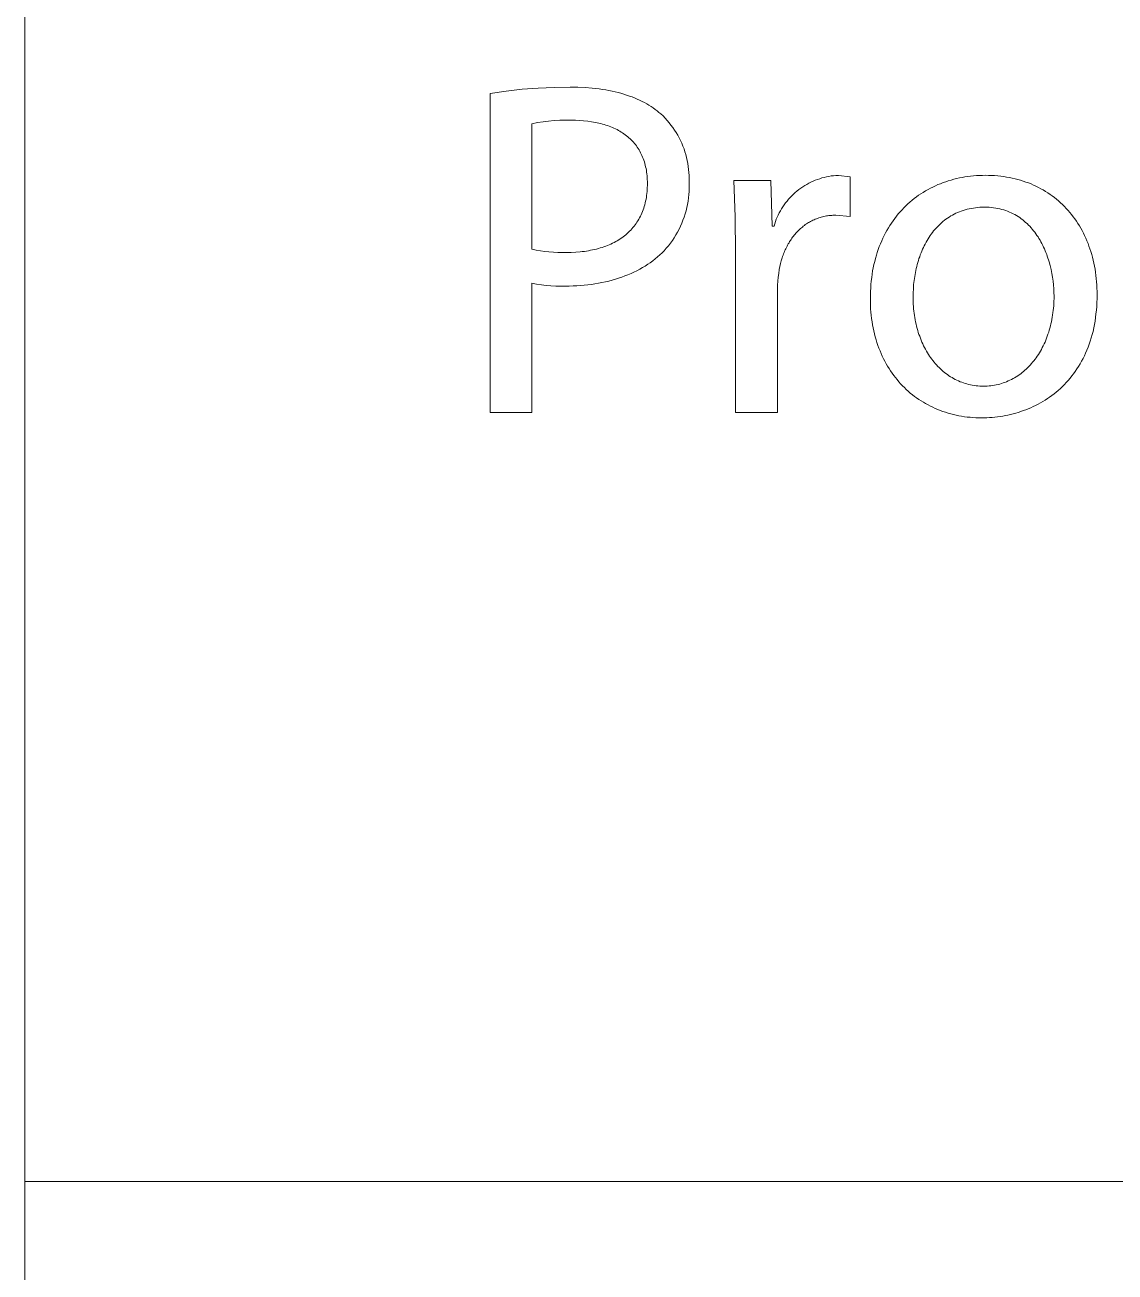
# Model space of a CAD drawing. Header units: millimetres. Extents: x 1287 to 5317, y -239 to 2577.
# Drawn here: x 3794 to 3885.7, y -134.1 to -29.1 of the extents above; entities that cross this region are included whole.
import ezdxf

# ---------------------------------------------------------------- set-up
doc = ezdxf.new("R2010")
doc.units = ezdxf.units.MM
doc.header["$MEASUREMENT"] = 0
doc.layers.add('Domyślny', color=7, linetype='Continuous', true_color=0x000000)

msp = doc.modelspace()

# ---------------------------------------------------------------- linework, layer by layer
at = {"layer": 'Domyślny', "color": 18, "lineweight": 15, "true_color": 0x000000}
for p, q in [((3793.96, -239.12), (3793.96, 211.41)), ((3834.47, -34.67), (3835.82, -34.52)), ((3835.82, -34.52), (3837.17, -34.42)), ((3837.17, -34.42), (3838.52, -34.36)), ((3838.52, -34.36), (3839.87, -34.34)), ((3839.87, -34.34), (3840.51, -34.35)), ((3840.51, -34.35), (3841.13, -34.38)), ((3841.13, -34.38), (3841.73, -34.43)), ((3841.73, -34.43), (3842.02, -34.46)), ((3842.02, -34.46), (3842.3, -34.49)), ((3842.3, -34.49), (3842.58, -34.53)), ((3842.58, -34.53), (3842.86, -34.58)), ((3842.86, -34.58), (3843.12, -34.63)), ((3843.12, -34.63), (3843.39, -34.68)), ((3833.14, -34.87), (3834.47, -34.67)), ((3833.14, -61.74), (3833.14, -34.87)), ((3843.39, -34.68), (3843.64, -34.74)), ((3843.64, -34.74), (3843.9, -34.8)), ((3843.9, -34.8), (3844.14, -34.86)), ((3844.14, -34.86), (3844.38, -34.93)), ((3844.38, -34.93), (3844.62, -35.01)), ((3844.62, -35.01), (3844.85, -35.09)), ((3844.85, -35.09), (3845.07, -35.17)), ((3845.07, -35.17), (3845.29, -35.25)), ((3845.29, -35.25), (3845.51, -35.35)), ((3845.51, -35.35), (3845.71, -35.44)), ((3845.71, -35.44), (3845.92, -35.54)), ((3845.92, -35.54), (3846.11, -35.64)), ((3846.11, -35.64), (3846.31, -35.75)), ((3846.31, -35.75), (3846.49, -35.86)), ((3846.49, -35.86), (3846.67, -35.97)), ((3846.67, -35.97), (3846.85, -36.09)), ((3846.85, -36.09), (3847.02, -36.21)), ((3847.02, -36.21), (3847.18, -36.34)), ((3847.18, -36.34), (3847.34, -36.47)), ((3847.34, -36.47), (3847.5, -36.6)), ((3847.5, -36.6), (3847.68, -36.77)), ((3837.11, -37.33), (3836.64, -37.42)), ((3836.64, -37.42), (3836.64, -47.98)), ((3837.58, -37.26), (3837.11, -37.33)), ((3838.05, -37.2), (3837.58, -37.26)), ((3838.52, -37.16), (3838.05, -37.2)), ((3839, -37.13), (3838.52, -37.16)), ((3839.48, -37.12), (3839, -37.13)), ((3839.95, -37.12), (3839.48, -37.12)), ((3840.31, -37.13), (3839.95, -37.12)), ((3840.66, -37.14), (3840.31, -37.13)), ((3841, -37.17), (3840.66, -37.14)), ((3841.34, -37.2), (3841, -37.17)), ((3841.66, -37.25), (3841.34, -37.2)), ((3841.82, -37.28), (3841.66, -37.25)), ((3841.98, -37.31), (3841.82, -37.28)), ((3842.13, -37.34), (3841.98, -37.31)), ((3842.29, -37.37), (3842.13, -37.34)), ((3842.44, -37.41), (3842.29, -37.37)), ((3842.59, -37.45), (3842.44, -37.41)), ((3842.73, -37.49), (3842.59, -37.45)), ((3842.87, -37.54), (3842.73, -37.49)), ((3843.02, -37.58), (3842.87, -37.54)), ((3843.15, -37.63), (3843.02, -37.58)), ((3843.29, -37.69), (3843.15, -37.63)), ((3843.42, -37.74), (3843.29, -37.69)), ((3843.55, -37.8), (3843.42, -37.74)), ((3843.68, -37.86), (3843.55, -37.8)), ((3847.68, -36.77), (3847.86, -36.96)), ((3847.86, -36.96), (3848.03, -37.14)), ((3848.03, -37.14), (3848.2, -37.34)), ((3848.2, -37.34), (3848.35, -37.54)), ((3848.35, -37.54), (3848.51, -37.74)), ((3848.51, -37.74), (3848.65, -37.95)), ((3843.81, -37.92), (3843.68, -37.86)), ((3843.93, -37.99), (3843.81, -37.92)), ((3844.05, -38.06), (3843.93, -37.99)), ((3844.17, -38.13), (3844.05, -38.06)), ((3844.28, -38.2), (3844.17, -38.13)), ((3844.39, -38.28), (3844.28, -38.2)), ((3844.5, -38.36), (3844.39, -38.28)), ((3844.61, -38.44), (3844.5, -38.36)), ((3844.71, -38.52), (3844.61, -38.44)), ((3844.81, -38.61), (3844.71, -38.52)), ((3844.91, -38.7), (3844.81, -38.61)), ((3845.01, -38.79), (3844.91, -38.7)), ((3845.1, -38.88), (3845.01, -38.79)), ((3848.65, -37.95), (3848.79, -38.16)), ((3848.79, -38.16), (3848.92, -38.38)), ((3848.92, -38.38), (3849.04, -38.61)), ((3849.04, -38.61), (3849.15, -38.83)), ((3849.15, -38.83), (3849.26, -39.07)), ((3845.19, -38.98), (3845.1, -38.88)), ((3845.27, -39.08), (3845.19, -38.98)), ((3845.36, -39.18), (3845.27, -39.08)), ((3845.44, -39.29), (3845.36, -39.18)), ((3845.51, -39.4), (3845.44, -39.29)), ((3845.59, -39.51), (3845.51, -39.4)), ((3845.66, -39.62), (3845.59, -39.51)), ((3845.73, -39.74), (3845.66, -39.62)), ((3845.79, -39.86), (3845.73, -39.74)), ((3845.85, -39.98), (3845.79, -39.86)), ((3849.26, -39.07), (3849.36, -39.3)), ((3849.36, -39.3), (3849.45, -39.54)), ((3849.45, -39.54), (3849.53, -39.78)), ((3849.53, -39.78), (3849.6, -40.02)), ((3845.91, -40.1), (3845.85, -39.98)), ((3845.96, -40.23), (3845.91, -40.1)), ((3846.01, -40.36), (3845.96, -40.23)), ((3846.06, -40.49), (3846.01, -40.36)), ((3846.11, -40.62), (3846.06, -40.49)), ((3846.15, -40.76), (3846.11, -40.62)), ((3846.19, -40.9), (3846.15, -40.76)), ((3846.22, -41.04), (3846.19, -40.9)), ((3849.6, -40.02), (3849.67, -40.27)), ((3849.67, -40.27), (3849.72, -40.52)), ((3849.72, -40.52), (3849.77, -40.77)), ((3849.77, -40.77), (3849.81, -41.02)), ((3846.25, -41.19), (3846.22, -41.04)), ((3846.28, -41.34), (3846.25, -41.19)), ((3846.3, -41.49), (3846.28, -41.34)), ((3846.32, -41.64), (3846.3, -41.49)), ((3846.34, -41.8), (3846.32, -41.64)), ((3846.35, -41.96), (3846.34, -41.8)), ((3846.36, -42.12), (3846.35, -41.96)), ((3849.81, -41.02), (3849.84, -41.27)), ((3849.84, -41.27), (3849.86, -41.53)), ((3849.86, -41.53), (3849.87, -41.78)), ((3849.87, -41.78), (3849.88, -42.03)), ((3860.87, -42.05), (3861.06, -41.99)), ((3861.06, -41.99), (3861.26, -41.94)), ((3861.26, -41.94), (3861.45, -41.89)), ((3861.45, -41.89), (3861.65, -41.86)), ((3861.65, -41.86), (3861.84, -41.82)), ((3861.84, -41.82), (3862.04, -41.8)), ((3862.04, -41.8), (3862.24, -41.78)), ((3862.24, -41.78), (3862.44, -41.77)), ((3862.44, -41.77), (3863.44, -41.89)), ((3863.44, -41.89), (3863.44, -45.23)), ((3872.39, -42.04), (3872.63, -41.99)), ((3872.63, -41.99), (3872.86, -41.94)), ((3872.86, -41.94), (3873.1, -41.9)), ((3873.1, -41.9), (3873.34, -41.86)), ((3873.34, -41.86), (3873.58, -41.83)), ((3873.58, -41.83), (3873.83, -41.81)), ((3873.83, -41.81), (3874.08, -41.79)), ((3874.08, -41.79), (3874.33, -41.77)), ((3874.33, -41.77), (3874.58, -41.77)), ((3874.58, -41.77), (3874.83, -41.76)), ((3874.83, -41.76), (3875.09, -41.77)), ((3875.09, -41.77), (3875.35, -41.78)), ((3875.35, -41.78), (3875.6, -41.79)), ((3875.6, -41.79), (3875.86, -41.81)), ((3875.86, -41.81), (3876.11, -41.84)), ((3876.11, -41.84), (3876.36, -41.87)), ((3876.36, -41.87), (3876.6, -41.91)), ((3876.6, -41.91), (3876.84, -41.95)), ((3876.84, -41.95), (3877.08, -42)), ((3877.08, -42), (3877.32, -42.05)), ((3846.34, -43.14), (3846.35, -42.97)), ((3846.35, -42.97), (3846.36, -42.8)), ((3846.37, -42.28), (3846.36, -42.12)), ((3846.36, -42.8), (3846.37, -42.63)), ((3846.37, -42.45), (3846.37, -42.28)), ((3846.37, -42.63), (3846.37, -42.45)), ((3849.88, -42.03), (3849.87, -42.29)), ((3849.87, -42.29), (3849.88, -42.57)), ((3849.88, -42.84), (3849.87, -43.12)), ((3849.88, -42.57), (3849.88, -42.84)), ((3853.76, -45.26), (3853.63, -42.21)), ((3853.63, -42.21), (3856.75, -42.21)), ((3856.75, -42.21), (3856.87, -46.04)), ((3858.96, -43.09), (3859.12, -42.96)), ((3859.12, -42.96), (3859.28, -42.85)), ((3859.28, -42.85), (3859.44, -42.73)), ((3859.44, -42.73), (3859.61, -42.63)), ((3859.61, -42.63), (3859.78, -42.53)), ((3859.78, -42.53), (3859.96, -42.43)), ((3859.96, -42.43), (3860.13, -42.34)), ((3860.13, -42.34), (3860.32, -42.26)), ((3860.32, -42.26), (3860.5, -42.18)), ((3860.5, -42.18), (3860.69, -42.11)), ((3860.69, -42.11), (3860.87, -42.05)), ((3869.78, -43.08), (3869.99, -42.96)), ((3869.99, -42.96), (3870.19, -42.85)), ((3870.19, -42.85), (3870.4, -42.75)), ((3870.4, -42.75), (3870.61, -42.65)), ((3870.61, -42.65), (3870.82, -42.55)), ((3870.82, -42.55), (3871.04, -42.47)), ((3871.04, -42.47), (3871.26, -42.38)), ((3871.26, -42.38), (3871.48, -42.3)), ((3871.48, -42.3), (3871.7, -42.23)), ((3871.7, -42.23), (3871.93, -42.16)), ((3871.93, -42.16), (3872.16, -42.1)), ((3872.16, -42.1), (3872.39, -42.04)), ((3877.32, -42.05), (3877.55, -42.11)), ((3877.55, -42.11), (3877.78, -42.18)), ((3877.78, -42.18), (3878, -42.25)), ((3878, -42.25), (3878.23, -42.33)), ((3878.23, -42.33), (3878.45, -42.41)), ((3878.45, -42.41), (3878.66, -42.49)), ((3878.66, -42.49), (3878.87, -42.59)), ((3878.87, -42.59), (3879.08, -42.68)), ((3879.08, -42.68), (3879.29, -42.78)), ((3879.29, -42.78), (3879.49, -42.89)), ((3879.49, -42.89), (3879.69, -43)), ((3879.69, -43), (3879.89, -43.12)), ((3846.14, -44.24), (3846.18, -44.09)), ((3846.18, -44.09), (3846.22, -43.93)), ((3846.22, -43.93), (3846.25, -43.78)), ((3846.25, -43.78), (3846.28, -43.62)), ((3846.28, -43.62), (3846.3, -43.46)), ((3846.3, -43.46), (3846.32, -43.3)), ((3846.32, -43.3), (3846.34, -43.14)), ((3849.79, -43.94), (3849.74, -44.21)), ((3849.82, -43.67), (3849.79, -43.94)), ((3849.85, -43.39), (3849.82, -43.67)), ((3849.87, -43.12), (3849.85, -43.39)), ((3857.88, -44.25), (3858, -44.09)), ((3858, -44.09), (3858.12, -43.93)), ((3858.12, -43.93), (3858.25, -43.78)), ((3858.25, -43.78), (3858.38, -43.63)), ((3858.38, -43.63), (3858.52, -43.49)), ((3858.52, -43.49), (3858.66, -43.35)), ((3858.66, -43.35), (3858.81, -43.22)), ((3858.81, -43.22), (3858.96, -43.09)), ((3868.3, -44.18), (3868.47, -44.02)), ((3868.47, -44.02), (3868.65, -43.87)), ((3868.65, -43.87), (3868.83, -43.73)), ((3868.83, -43.73), (3869.01, -43.59)), ((3869.01, -43.59), (3869.2, -43.45)), ((3869.2, -43.45), (3869.39, -43.32)), ((3869.39, -43.32), (3869.59, -43.2)), ((3869.59, -43.2), (3869.78, -43.08)), ((3879.89, -43.12), (3880.08, -43.24)), ((3880.08, -43.24), (3880.27, -43.37)), ((3880.27, -43.37), (3880.45, -43.5)), ((3880.45, -43.5), (3880.63, -43.64)), ((3880.63, -43.64), (3880.81, -43.78)), ((3880.81, -43.78), (3880.98, -43.92)), ((3880.98, -43.92), (3881.15, -44.07)), ((3881.15, -44.07), (3881.31, -44.23)), ((3845.78, -45.21), (3845.84, -45.08)), ((3845.84, -45.08), (3845.9, -44.94)), ((3845.9, -44.94), (3845.95, -44.81)), ((3845.95, -44.81), (3846.01, -44.67)), ((3846.01, -44.67), (3846.06, -44.53)), ((3846.06, -44.53), (3846.1, -44.38)), ((3846.1, -44.38), (3846.14, -44.24)), ((3849.54, -45.02), (3849.46, -45.28)), ((3849.62, -44.75), (3849.54, -45.02)), ((3849.68, -44.48), (3849.62, -44.75)), ((3849.74, -44.21), (3849.68, -44.48)), ((3857.3, -45.29), (3857.38, -45.11)), ((3857.38, -45.11), (3857.47, -44.93)), ((3857.47, -44.93), (3857.56, -44.75)), ((3857.56, -44.75), (3857.66, -44.58)), ((3857.66, -44.58), (3857.77, -44.41)), ((3857.77, -44.41), (3857.88, -44.25)), ((3861.76, -45.15), (3861.65, -45.16)), ((3861.88, -45.14), (3861.76, -45.15)), ((3861.99, -45.13), (3861.88, -45.14)), ((3862.11, -45.13), (3861.99, -45.13)), ((3862.22, -45.13), (3862.11, -45.13)), ((3863.44, -45.23), (3862.22, -45.13)), ((3867.34, -45.21), (3867.49, -45.02)), ((3867.49, -45.02), (3867.64, -44.84)), ((3867.64, -44.84), (3867.8, -44.67)), ((3867.8, -44.67), (3867.96, -44.5)), ((3867.96, -44.5), (3868.13, -44.34)), ((3868.13, -44.34), (3868.3, -44.18)), ((3872.04, -45.11), (3871.9, -45.19)), ((3872.19, -45.03), (3872.04, -45.11)), ((3872.33, -44.96), (3872.19, -45.03)), ((3872.48, -44.89), (3872.33, -44.96)), ((3872.64, -44.83), (3872.48, -44.89)), ((3872.79, -44.77), (3872.64, -44.83)), ((3872.96, -44.72), (3872.79, -44.77)), ((3873.12, -44.67), (3872.96, -44.72)), ((3873.29, -44.62), (3873.12, -44.67)), ((3873.46, -44.58), (3873.29, -44.62)), ((3873.63, -44.55), (3873.46, -44.58)), ((3873.81, -44.52), (3873.63, -44.55)), ((3873.99, -44.49), (3873.81, -44.52)), ((3874.17, -44.47), (3873.99, -44.49)), ((3874.36, -44.46), (3874.17, -44.47)), ((3874.55, -44.45), (3874.36, -44.46)), ((3874.75, -44.45), (3874.55, -44.45)), ((3874.94, -44.45), (3874.75, -44.45)), ((3875.13, -44.46), (3874.94, -44.45)), ((3875.32, -44.47), (3875.13, -44.46)), ((3875.5, -44.5), (3875.32, -44.47)), ((3875.69, -44.52), (3875.5, -44.5)), ((3875.86, -44.55), (3875.69, -44.52)), ((3876.03, -44.59), (3875.86, -44.55)), ((3876.2, -44.63), (3876.03, -44.59)), ((3876.37, -44.68), (3876.2, -44.63)), ((3876.53, -44.73), (3876.37, -44.68)), ((3876.69, -44.79), (3876.53, -44.73)), ((3876.85, -44.86), (3876.69, -44.79)), ((3877, -44.92), (3876.85, -44.86)), ((3877.15, -45), (3877, -44.92)), ((3877.29, -45.07), (3877.15, -45)), ((3877.43, -45.15), (3877.29, -45.07)), ((3877.57, -45.24), (3877.43, -45.15)), ((3881.31, -44.23), (3881.47, -44.39)), ((3881.47, -44.39), (3881.63, -44.55)), ((3881.63, -44.55), (3881.78, -44.72)), ((3881.78, -44.72), (3881.93, -44.89)), ((3881.93, -44.89), (3882.07, -45.07)), ((3882.07, -45.07), (3882.21, -45.25)), ((3845.06, -46.27), (3845.15, -46.16)), ((3845.15, -46.16), (3845.24, -46.05)), ((3845.24, -46.05), (3845.33, -45.94)), ((3845.33, -45.94), (3845.41, -45.83)), ((3845.41, -45.83), (3845.49, -45.71)), ((3845.49, -45.71), (3845.57, -45.59)), ((3845.57, -45.59), (3845.64, -45.46)), ((3845.64, -45.46), (3845.71, -45.34)), ((3845.71, -45.34), (3845.78, -45.21)), ((3849.15, -46.05), (3849.03, -46.3)), ((3849.26, -45.8), (3849.15, -46.05)), ((3849.36, -45.54), (3849.26, -45.8)), ((3849.46, -45.28), (3849.36, -45.54)), ((3853.79, -48.31), (3853.76, -45.26)), ((3856.87, -46.04), (3857.03, -46.04)), ((3857.03, -46.04), (3857.09, -45.85)), ((3857.09, -45.85), (3857.15, -45.66)), ((3857.15, -45.66), (3857.22, -45.47)), ((3857.22, -45.47), (3857.3, -45.29)), ((3859.33, -46.18), (3859.25, -46.25)), ((3859.41, -46.12), (3859.33, -46.18)), ((3859.49, -46.05), (3859.41, -46.12)), ((3859.58, -45.98), (3859.49, -46.05)), ((3859.66, -45.92), (3859.58, -45.98)), ((3859.75, -45.86), (3859.66, -45.92)), ((3859.84, -45.8), (3859.75, -45.86)), ((3859.93, -45.75), (3859.84, -45.8)), ((3860.02, -45.7), (3859.93, -45.75)), ((3860.11, -45.64), (3860.02, -45.7)), ((3860.21, -45.6), (3860.11, -45.64)), ((3860.3, -45.55), (3860.21, -45.6)), ((3860.4, -45.5), (3860.3, -45.55)), ((3860.5, -45.46), (3860.4, -45.5)), ((3860.59, -45.42), (3860.5, -45.46)), ((3860.69, -45.39), (3860.59, -45.42)), ((3860.8, -45.35), (3860.69, -45.39)), ((3860.9, -45.32), (3860.8, -45.35)), ((3861, -45.29), (3860.9, -45.32)), ((3861.11, -45.26), (3861, -45.29)), ((3861.21, -45.24), (3861.11, -45.26)), ((3861.32, -45.21), (3861.21, -45.24)), ((3861.43, -45.19), (3861.32, -45.21)), ((3861.54, -45.18), (3861.43, -45.19)), ((3861.65, -45.16), (3861.54, -45.18)), ((3866.53, -46.4), (3866.65, -46.19)), ((3866.65, -46.19), (3866.78, -45.99)), ((3866.78, -45.99), (3866.91, -45.78)), ((3866.91, -45.78), (3867.05, -45.59)), ((3867.05, -45.59), (3867.19, -45.39)), ((3867.19, -45.39), (3867.34, -45.21)), ((3870.78, -46.09), (3870.67, -46.21)), ((3870.89, -45.98), (3870.78, -46.09)), ((3871, -45.87), (3870.89, -45.98)), ((3871.12, -45.76), (3871, -45.87)), ((3871.24, -45.65), (3871.12, -45.76)), ((3871.37, -45.55), (3871.24, -45.65)), ((3871.5, -45.46), (3871.37, -45.55)), ((3871.63, -45.36), (3871.5, -45.46)), ((3871.76, -45.28), (3871.63, -45.36)), ((3871.9, -45.19), (3871.76, -45.28)), ((3877.71, -45.33), (3877.57, -45.24)), ((3877.84, -45.42), (3877.71, -45.33)), ((3877.97, -45.52), (3877.84, -45.42)), ((3878.09, -45.62), (3877.97, -45.52)), ((3878.21, -45.73), (3878.09, -45.62)), ((3878.33, -45.83), (3878.21, -45.73)), ((3878.44, -45.95), (3878.33, -45.83)), ((3878.56, -46.06), (3878.44, -45.95)), ((3878.66, -46.18), (3878.56, -46.06)), ((3878.77, -46.3), (3878.66, -46.18)), ((3882.21, -45.25), (3882.35, -45.43)), ((3882.35, -45.43), (3882.48, -45.62)), ((3882.48, -45.62), (3882.61, -45.81)), ((3882.61, -45.81), (3882.73, -46.01)), ((3882.73, -46.01), (3882.85, -46.21)), ((3843.83, -47.27), (3843.96, -47.19)), ((3843.96, -47.19), (3844.08, -47.11)), ((3844.08, -47.11), (3844.21, -47.03)), ((3844.21, -47.03), (3844.32, -46.94)), ((3844.32, -46.94), (3844.44, -46.86)), ((3844.44, -46.86), (3844.55, -46.77)), ((3844.55, -46.77), (3844.66, -46.67)), ((3844.66, -46.67), (3844.76, -46.58)), ((3844.76, -46.58), (3844.87, -46.48)), ((3844.87, -46.48), (3844.96, -46.37)), ((3844.96, -46.37), (3845.06, -46.27)), ((3848.47, -47.25), (3848.3, -47.48)), ((3848.62, -47.02), (3848.47, -47.25)), ((3848.76, -46.79), (3848.62, -47.02)), ((3848.9, -46.55), (3848.76, -46.79)), ((3849.03, -46.3), (3848.9, -46.55)), ((3858.4, -47.25), (3858.34, -47.35)), ((3858.47, -47.16), (3858.4, -47.25)), ((3858.53, -47.07), (3858.47, -47.16)), ((3858.59, -46.98), (3858.53, -47.07)), ((3858.66, -46.89), (3858.59, -46.98)), ((3858.73, -46.8), (3858.66, -46.89)), ((3858.8, -46.72), (3858.73, -46.8)), ((3858.87, -46.64), (3858.8, -46.72)), ((3858.94, -46.56), (3858.87, -46.64)), ((3859.02, -46.48), (3858.94, -46.56)), ((3859.09, -46.4), (3859.02, -46.48)), ((3859.17, -46.33), (3859.09, -46.4)), ((3859.25, -46.25), (3859.17, -46.33)), ((3866.09, -47.29), (3866.19, -47.06)), ((3866.19, -47.06), (3866.3, -46.84)), ((3866.3, -46.84), (3866.41, -46.62)), ((3866.41, -46.62), (3866.53, -46.4)), ((3869.99, -47.12), (3869.91, -47.26)), ((3870.08, -46.98), (3869.99, -47.12)), ((3870.17, -46.84), (3870.08, -46.98)), ((3870.26, -46.71), (3870.17, -46.84)), ((3870.36, -46.58), (3870.26, -46.71)), ((3870.46, -46.45), (3870.36, -46.58)), ((3870.56, -46.33), (3870.46, -46.45)), ((3870.67, -46.21), (3870.56, -46.33)), ((3878.87, -46.43), (3878.77, -46.3)), ((3878.97, -46.55), (3878.87, -46.43)), ((3879.07, -46.69), (3878.97, -46.55)), ((3879.16, -46.82), (3879.07, -46.69)), ((3879.25, -46.95), (3879.16, -46.82)), ((3879.33, -47.09), (3879.25, -46.95)), ((3879.42, -47.23), (3879.33, -47.09)), ((3879.5, -47.37), (3879.42, -47.23)), ((3882.85, -46.21), (3882.96, -46.42)), ((3882.96, -46.42), (3883.07, -46.63)), ((3883.07, -46.63), (3883.17, -46.84)), ((3883.17, -46.84), (3883.27, -47.05)), ((3883.27, -47.05), (3883.37, -47.27)), ((3836.64, -47.98), (3837, -48.06)), ((3837, -48.06), (3837.36, -48.12)), ((3837.36, -48.12), (3837.72, -48.17)), ((3837.72, -48.17), (3838.08, -48.22)), ((3838.08, -48.22), (3838.45, -48.24)), ((3838.45, -48.24), (3838.82, -48.26)), ((3838.82, -48.26), (3839.18, -48.27)), ((3839.18, -48.27), (3839.55, -48.26)), ((3839.55, -48.26), (3839.94, -48.26)), ((3839.94, -48.26), (3840.33, -48.24)), ((3840.33, -48.24), (3840.7, -48.21)), ((3840.7, -48.21), (3840.88, -48.19)), ((3840.88, -48.19), (3841.06, -48.17)), ((3841.06, -48.17), (3841.24, -48.14)), ((3841.24, -48.14), (3841.41, -48.11)), ((3841.41, -48.11), (3841.58, -48.08)), ((3841.58, -48.08), (3841.75, -48.05)), ((3841.75, -48.05), (3841.92, -48.01)), ((3841.92, -48.01), (3842.08, -47.97)), ((3842.08, -47.97), (3842.25, -47.93)), ((3842.25, -47.93), (3842.4, -47.88)), ((3842.4, -47.88), (3842.56, -47.83)), ((3842.56, -47.83), (3842.71, -47.78)), ((3842.71, -47.78), (3842.86, -47.73)), ((3842.86, -47.73), (3843.01, -47.67)), ((3843.01, -47.67), (3843.16, -47.61)), ((3843.16, -47.61), (3843.3, -47.55)), ((3843.3, -47.55), (3843.44, -47.48)), ((3843.44, -47.48), (3843.57, -47.41)), ((3843.57, -47.41), (3843.7, -47.34)), ((3843.7, -47.34), (3843.83, -47.27)), ((3847.6, -48.29), (3847.41, -48.47)), ((3847.78, -48.11), (3847.6, -48.29)), ((3847.96, -47.91), (3847.78, -48.11)), ((3848.14, -47.69), (3847.96, -47.91)), ((3848.3, -47.48), (3848.14, -47.69)), ((3857.88, -48.27), (3857.83, -48.38)), ((3857.92, -48.16), (3857.88, -48.27)), ((3857.97, -48.05), (3857.92, -48.16)), ((3858.02, -47.95), (3857.97, -48.05)), ((3858.07, -47.84), (3858.02, -47.95)), ((3858.12, -47.74), (3858.07, -47.84)), ((3858.17, -47.64), (3858.12, -47.74)), ((3858.23, -47.54), (3858.17, -47.64)), ((3858.29, -47.44), (3858.23, -47.54)), ((3858.34, -47.35), (3858.29, -47.44)), ((3865.64, -48.5), (3865.72, -48.25)), ((3865.72, -48.25), (3865.8, -48.01)), ((3865.8, -48.01), (3865.89, -47.76)), ((3865.89, -47.76), (3865.99, -47.53)), ((3865.99, -47.53), (3866.09, -47.29)), ((3869.4, -48.3), (3869.34, -48.46)), ((3869.47, -48.15), (3869.4, -48.3)), ((3869.53, -47.99), (3869.47, -48.15)), ((3869.6, -47.84), (3869.53, -47.99)), ((3869.67, -47.69), (3869.6, -47.84)), ((3869.75, -47.55), (3869.67, -47.69)), ((3869.83, -47.4), (3869.75, -47.55)), ((3869.91, -47.26), (3869.83, -47.4)), ((3879.58, -47.52), (3879.5, -47.37)), ((3879.65, -47.67), (3879.58, -47.52)), ((3879.72, -47.81), (3879.65, -47.67)), ((3879.79, -47.96), (3879.72, -47.81)), ((3879.85, -48.12), (3879.79, -47.96)), ((3879.92, -48.27), (3879.85, -48.12)), ((3879.98, -48.42), (3879.92, -48.27)), ((3883.37, -47.27), (3883.46, -47.5)), ((3883.46, -47.5), (3883.54, -47.73)), ((3883.54, -47.73), (3883.62, -47.96)), ((3883.62, -47.96), (3883.7, -48.19)), ((3883.7, -48.19), (3883.77, -48.43)), ((3846.4, -49.26), (3846.18, -49.41)), ((3846.61, -49.12), (3846.4, -49.26)), ((3846.82, -48.96), (3846.61, -49.12)), ((3847.03, -48.8), (3846.82, -48.96)), ((3847.22, -48.64), (3847.03, -48.8)), ((3847.41, -48.47), (3847.22, -48.64)), ((3853.79, -61.74), (3853.79, -48.31)), ((3857.58, -49.2), (3857.52, -49.44)), ((3857.64, -48.96), (3857.58, -49.2)), ((3857.71, -48.72), (3857.64, -48.96)), ((3857.75, -48.61), (3857.71, -48.72)), ((3857.79, -48.49), (3857.75, -48.61)), ((3857.83, -48.38), (3857.79, -48.49)), ((3865.38, -49.55), (3865.44, -49.28)), ((3865.44, -49.28), (3865.5, -49.02)), ((3865.5, -49.02), (3865.57, -48.76)), ((3865.57, -48.76), (3865.64, -48.5)), ((3869.09, -49.27), (3869.04, -49.44)), ((3869.13, -49.11), (3869.09, -49.27)), ((3869.18, -48.94), (3869.13, -49.11)), ((3869.23, -48.78), (3869.18, -48.94)), ((3869.29, -48.62), (3869.23, -48.78)), ((3869.34, -48.46), (3869.29, -48.62)), ((3880.03, -48.58), (3879.98, -48.42)), ((3880.09, -48.74), (3880.03, -48.58)), ((3880.14, -48.89), (3880.09, -48.74)), ((3880.19, -49.05), (3880.14, -48.89)), ((3880.27, -49.37), (3880.19, -49.05)), ((3883.77, -48.43), (3883.84, -48.67)), ((3883.84, -48.67), (3883.9, -48.91)), ((3883.9, -48.91), (3883.95, -49.16)), ((3883.95, -49.16), (3884, -49.41)), ((3844.21, -50.34), (3843.94, -50.43)), ((3844.47, -50.24), (3844.21, -50.34)), ((3844.73, -50.14), (3844.47, -50.24)), ((3844.99, -50.03), (3844.73, -50.14)), ((3845.23, -49.92), (3844.99, -50.03)), ((3845.48, -49.8), (3845.23, -49.92)), ((3845.72, -49.67), (3845.48, -49.8)), ((3845.95, -49.54), (3845.72, -49.67)), ((3846.18, -49.41), (3845.95, -49.54)), ((3857.37, -50.35), (3857.34, -50.68)), ((3857.42, -50.02), (3857.37, -50.35)), ((3857.47, -49.69), (3857.42, -50.02)), ((3857.52, -49.44), (3857.47, -49.69)), ((3865.21, -50.67), (3865.25, -50.38)), ((3865.25, -50.38), (3865.29, -50.1)), ((3865.29, -50.1), (3865.33, -49.82)), ((3865.33, -49.82), (3865.38, -49.55)), ((3868.87, -50.28), (3868.82, -50.63)), ((3868.93, -49.94), (3868.87, -50.28)), ((3869, -49.6), (3868.93, -49.94)), ((3869.04, -49.44), (3869, -49.6)), ((3880.35, -49.7), (3880.27, -49.37)), ((3880.42, -50.02), (3880.35, -49.7)), ((3880.47, -50.34), (3880.42, -50.02)), ((3880.52, -50.67), (3880.47, -50.34)), ((3884, -49.41), (3884.05, -49.67)), ((3884.05, -49.67), (3884.09, -49.93)), ((3884.09, -49.93), (3884.12, -50.19)), ((3884.12, -50.19), (3884.15, -50.45)), ((3837.04, -50.93), (3836.64, -50.85)), ((3836.64, -50.85), (3836.64, -61.74)), ((3837.44, -50.99), (3837.04, -50.93)), ((3837.84, -51.04), (3837.44, -50.99)), ((3838.25, -51.07), (3837.84, -51.04)), ((3838.66, -51.09), (3838.25, -51.07)), ((3839.06, -51.1), (3838.66, -51.09)), ((3839.47, -51.09), (3839.06, -51.1)), ((3839.79, -51.09), (3839.47, -51.09)), ((3840.11, -51.08), (3839.79, -51.09)), ((3840.42, -51.07), (3840.11, -51.08)), ((3840.74, -51.05), (3840.42, -51.07)), ((3841.05, -51.02), (3840.74, -51.05)), ((3841.35, -50.99), (3841.05, -51.02)), ((3841.66, -50.95), (3841.35, -50.99)), ((3841.95, -50.9), (3841.66, -50.95)), ((3842.25, -50.85), (3841.95, -50.9)), ((3842.54, -50.8), (3842.25, -50.85)), ((3842.83, -50.74), (3842.54, -50.8)), ((3843.12, -50.67), (3842.83, -50.74)), ((3843.4, -50.59), (3843.12, -50.67)), ((3843.67, -50.51), (3843.4, -50.59)), ((3843.94, -50.43), (3843.67, -50.51)), ((3857.32, -51.01), (3857.31, -51.34)), ((3857.31, -51.34), (3857.31, -61.74)), ((3857.34, -50.68), (3857.32, -51.01)), ((3865.15, -51.54), (3865.17, -51.25)), ((3865.17, -51.25), (3865.19, -50.95)), ((3865.19, -50.95), (3865.21, -50.67)), ((3868.76, -51.32), (3868.74, -51.67)), ((3868.78, -50.97), (3868.76, -51.32)), ((3868.82, -50.63), (3868.78, -50.97)), ((3880.55, -50.99), (3880.52, -50.67)), ((3880.58, -51.31), (3880.55, -50.99)), ((3880.59, -51.62), (3880.58, -51.31)), ((3884.15, -50.45), (3884.18, -50.72)), ((3884.18, -50.72), (3884.2, -50.99)), ((3884.2, -50.99), (3884.21, -51.26)), ((3884.21, -51.26), (3884.22, -51.54)), ((3865.14, -51.85), (3865.15, -51.54)), ((3865.14, -52.15), (3865.14, -51.85)), ((3865.14, -52.44), (3865.14, -52.15)), ((3865.15, -52.72), (3865.14, -52.44)), ((3868.74, -51.67), (3868.73, -52.02)), ((3868.73, -52.02), (3868.74, -52.22)), ((3868.74, -52.22), (3868.74, -52.41)), ((3868.74, -52.41), (3868.75, -52.61)), ((3880.58, -52.55), (3880.59, -52.35)), ((3880.6, -51.94), (3880.59, -51.62)), ((3880.59, -52.35), (3880.6, -52.14)), ((3880.6, -52.14), (3880.6, -51.94)), ((3884.21, -52.48), (3884.19, -52.8)), ((3884.22, -52.15), (3884.21, -52.48)), ((3884.22, -51.54), (3884.22, -51.82)), ((3884.22, -51.82), (3884.22, -52.15)), ((3865.16, -53), (3865.15, -52.72)), ((3865.18, -53.28), (3865.16, -53)), ((3865.21, -53.55), (3865.18, -53.28)), ((3865.24, -53.82), (3865.21, -53.55)), ((3868.75, -52.61), (3868.76, -52.8)), ((3868.76, -52.8), (3868.78, -53)), ((3868.78, -53), (3868.8, -53.19)), ((3868.8, -53.19), (3868.82, -53.38)), ((3868.82, -53.38), (3868.85, -53.56)), ((3880.45, -53.72), (3880.48, -53.53)), ((3880.48, -53.53), (3880.51, -53.33)), ((3880.51, -53.33), (3880.53, -53.14)), ((3880.53, -53.14), (3880.55, -52.94)), ((3880.55, -52.94), (3880.57, -52.75)), ((3880.57, -52.75), (3880.58, -52.55)), ((3884.13, -53.43), (3884.09, -53.74)), ((3884.16, -53.12), (3884.13, -53.43)), ((3884.19, -52.8), (3884.16, -53.12)), ((3865.28, -54.09), (3865.24, -53.82)), ((3865.32, -54.35), (3865.28, -54.09)), ((3865.37, -54.61), (3865.32, -54.35)), ((3868.85, -53.56), (3868.88, -53.75)), ((3868.88, -53.75), (3868.91, -53.93)), ((3868.91, -53.93), (3868.94, -54.11)), ((3868.94, -54.11), (3868.98, -54.29)), ((3868.98, -54.29), (3869.03, -54.47)), ((3869.03, -54.47), (3869.07, -54.65)), ((3880.25, -54.63), (3880.3, -54.45)), ((3880.3, -54.45), (3880.34, -54.27)), ((3880.34, -54.27), (3880.38, -54.09)), ((3880.38, -54.09), (3880.42, -53.9)), ((3880.42, -53.9), (3880.45, -53.72)), ((3884, -54.33), (3883.94, -54.62)), ((3884.05, -54.04), (3884, -54.33)), ((3884.09, -53.74), (3884.05, -54.04)), ((3865.43, -54.87), (3865.37, -54.61)), ((3865.48, -55.12), (3865.43, -54.87)), ((3865.55, -55.36), (3865.48, -55.12)), ((3865.62, -55.61), (3865.55, -55.36)), ((3865.69, -55.85), (3865.62, -55.61)), ((3869.07, -54.65), (3869.12, -54.82)), ((3869.12, -54.82), (3869.17, -54.99)), ((3869.17, -54.99), (3869.23, -55.16)), ((3869.23, -55.16), (3869.29, -55.32)), ((3869.29, -55.32), (3869.35, -55.49)), ((3869.35, -55.49), (3869.41, -55.65)), ((3869.41, -55.65), (3869.48, -55.81)), ((3879.84, -55.81), (3879.9, -55.65)), ((3879.9, -55.65), (3879.97, -55.48)), ((3879.97, -55.48), (3880.03, -55.32)), ((3880.03, -55.32), (3880.09, -55.15)), ((3880.09, -55.15), (3880.15, -54.98)), ((3880.15, -54.98), (3880.2, -54.8)), ((3880.2, -54.8), (3880.25, -54.63)), ((3883.73, -55.45), (3883.65, -55.72)), ((3883.81, -55.18), (3883.73, -55.45)), ((3883.88, -54.91), (3883.81, -55.18)), ((3883.94, -54.62), (3883.88, -54.91)), ((3865.77, -56.09), (3865.69, -55.85)), ((3865.86, -56.32), (3865.77, -56.09)), ((3865.95, -56.55), (3865.86, -56.32)), ((3866.04, -56.77), (3865.95, -56.55)), ((3869.48, -55.81), (3869.55, -55.96)), ((3869.55, -55.96), (3869.62, -56.12)), ((3869.62, -56.12), (3869.69, -56.27)), ((3869.69, -56.27), (3869.77, -56.41)), ((3869.77, -56.41), (3869.85, -56.56)), ((3869.85, -56.56), (3869.94, -56.7)), ((3869.94, -56.7), (3870.02, -56.84)), ((3879.37, -56.71), (3879.45, -56.57)), ((3879.45, -56.57), (3879.53, -56.42)), ((3879.53, -56.42), (3879.61, -56.27)), ((3879.61, -56.27), (3879.69, -56.12)), ((3879.69, -56.12), (3879.76, -55.96)), ((3879.76, -55.96), (3879.84, -55.81)), ((3883.37, -56.48), (3883.26, -56.73)), ((3883.47, -56.23), (3883.37, -56.48)), ((3883.56, -55.98), (3883.47, -56.23)), ((3883.65, -55.72), (3883.56, -55.98)), ((3866.14, -56.99), (3866.04, -56.77)), ((3866.25, -57.21), (3866.14, -56.99)), ((3866.35, -57.42), (3866.25, -57.21)), ((3866.47, -57.63), (3866.35, -57.42)), ((3866.59, -57.83), (3866.47, -57.63)), ((3870.02, -56.84), (3870.11, -56.98)), ((3870.11, -56.98), (3870.21, -57.11)), ((3870.21, -57.11), (3870.3, -57.24)), ((3870.3, -57.24), (3870.4, -57.37)), ((3870.4, -57.37), (3870.5, -57.49)), ((3870.5, -57.49), (3870.6, -57.61)), ((3870.6, -57.61), (3870.7, -57.73)), ((3870.7, -57.73), (3870.81, -57.85)), ((3878.48, -57.86), (3878.59, -57.74)), ((3878.59, -57.74), (3878.7, -57.62)), ((3878.7, -57.62), (3878.8, -57.5)), ((3878.8, -57.5), (3878.9, -57.38)), ((3878.9, -57.38), (3879, -57.25)), ((3879, -57.25), (3879.09, -57.12)), ((3879.09, -57.12), (3879.19, -56.99)), ((3879.19, -56.99), (3879.28, -56.85)), ((3879.28, -56.85), (3879.37, -56.71)), ((3882.79, -57.64), (3882.66, -57.86)), ((3882.92, -57.42), (3882.79, -57.64)), ((3883.04, -57.19), (3882.92, -57.42)), ((3883.15, -56.96), (3883.04, -57.19)), ((3883.26, -56.73), (3883.15, -56.96)), ((3866.71, -58.03), (3866.59, -57.83)), ((3866.83, -58.23), (3866.71, -58.03)), ((3866.97, -58.42), (3866.83, -58.23)), ((3867.1, -58.61), (3866.97, -58.42)), ((3867.24, -58.79), (3867.1, -58.61)), ((3867.38, -58.97), (3867.24, -58.79)), ((3870.81, -57.85), (3870.92, -57.96)), ((3870.92, -57.96), (3871.03, -58.06)), ((3871.03, -58.06), (3871.15, -58.17)), ((3871.15, -58.17), (3871.26, -58.27)), ((3871.26, -58.27), (3871.38, -58.37)), ((3871.38, -58.37), (3871.5, -58.46)), ((3871.5, -58.46), (3871.63, -58.55)), ((3871.63, -58.55), (3871.75, -58.64)), ((3871.75, -58.64), (3871.88, -58.72)), ((3871.88, -58.72), (3872.01, -58.8)), ((3872.01, -58.8), (3872.14, -58.88)), ((3877.28, -58.81), (3877.41, -58.73)), ((3877.41, -58.73), (3877.54, -58.65)), ((3877.54, -58.65), (3877.67, -58.56)), ((3877.67, -58.56), (3877.79, -58.47)), ((3877.79, -58.47), (3877.91, -58.38)), ((3877.91, -58.38), (3878.03, -58.28)), ((3878.03, -58.28), (3878.15, -58.18)), ((3878.15, -58.18), (3878.26, -58.08)), ((3878.26, -58.08), (3878.37, -57.97)), ((3878.37, -57.97), (3878.48, -57.86)), ((3882.1, -58.66), (3881.95, -58.85)), ((3882.25, -58.47), (3882.1, -58.66)), ((3882.39, -58.27), (3882.25, -58.47)), ((3882.53, -58.07), (3882.39, -58.27)), ((3882.66, -57.86), (3882.53, -58.07)), ((3867.53, -59.15), (3867.38, -58.97)), ((3867.68, -59.31), (3867.53, -59.15)), ((3867.84, -59.48), (3867.68, -59.31)), ((3868, -59.64), (3867.84, -59.48)), ((3868.16, -59.8), (3868, -59.64)), ((3868.33, -59.95), (3868.16, -59.8)), ((3872.14, -58.88), (3872.27, -58.95)), ((3872.27, -58.95), (3872.41, -59.01)), ((3872.41, -59.01), (3872.55, -59.08)), ((3872.55, -59.08), (3872.69, -59.14)), ((3872.69, -59.14), (3872.83, -59.19)), ((3872.83, -59.19), (3872.97, -59.24)), ((3872.97, -59.24), (3873.12, -59.29)), ((3873.12, -59.29), (3873.26, -59.33)), ((3873.26, -59.33), (3873.41, -59.37)), ((3873.41, -59.37), (3873.56, -59.41)), ((3873.56, -59.41), (3873.72, -59.44)), ((3873.72, -59.44), (3873.87, -59.46)), ((3873.87, -59.46), (3874.03, -59.48)), ((3874.03, -59.48), (3874.18, -59.5)), ((3874.18, -59.5), (3874.34, -59.51)), ((3874.34, -59.51), (3874.5, -59.52)), ((3874.5, -59.52), (3874.67, -59.52)), ((3874.67, -59.52), (3874.82, -59.52)), ((3874.82, -59.52), (3874.98, -59.51)), ((3874.98, -59.51), (3875.14, -59.5)), ((3875.14, -59.5), (3875.29, -59.48)), ((3875.29, -59.48), (3875.44, -59.46)), ((3875.44, -59.46), (3875.59, -59.44)), ((3875.59, -59.44), (3875.74, -59.41)), ((3875.74, -59.41), (3875.89, -59.37)), ((3875.89, -59.37), (3876.04, -59.34)), ((3876.04, -59.34), (3876.18, -59.29)), ((3876.18, -59.29), (3876.33, -59.25)), ((3876.33, -59.25), (3876.47, -59.2)), ((3876.47, -59.2), (3876.61, -59.14)), ((3876.61, -59.14), (3876.75, -59.08)), ((3876.75, -59.08), (3876.89, -59.02)), ((3876.89, -59.02), (3877.02, -58.95)), ((3877.02, -58.95), (3877.15, -58.88)), ((3877.15, -58.88), (3877.28, -58.81)), ((3881.13, -59.71), (3880.96, -59.87)), ((3881.3, -59.55), (3881.13, -59.71)), ((3881.47, -59.38), (3881.3, -59.55)), ((3881.63, -59.21), (3881.47, -59.38)), ((3881.79, -59.03), (3881.63, -59.21)), ((3881.95, -58.85), (3881.79, -59.03)), ((3868.5, -60.1), (3868.33, -59.95)), ((3868.67, -60.24), (3868.5, -60.1)), ((3868.85, -60.38), (3868.67, -60.24)), ((3869.03, -60.51), (3868.85, -60.38)), ((3869.22, -60.64), (3869.03, -60.51)), ((3869.41, -60.76), (3869.22, -60.64)), ((3869.6, -60.88), (3869.41, -60.76)), ((3869.79, -60.99), (3869.6, -60.88)), ((3879.65, -60.81), (3879.45, -60.93)), ((3879.84, -60.69), (3879.65, -60.81)), ((3880.04, -60.57), (3879.84, -60.69)), ((3880.23, -60.44), (3880.04, -60.57)), ((3880.41, -60.3), (3880.23, -60.44)), ((3880.6, -60.16), (3880.41, -60.3)), ((3880.78, -60.02), (3880.6, -60.16)), ((3880.96, -59.87), (3880.78, -60.02)), ((3836.64, -61.74), (3833.14, -61.74)), ((3857.31, -61.74), (3853.79, -61.74)), ((3869.99, -61.1), (3869.79, -60.99)), ((3870.19, -61.21), (3869.99, -61.1)), ((3870.39, -61.3), (3870.19, -61.21)), ((3870.6, -61.4), (3870.39, -61.3)), ((3870.81, -61.49), (3870.6, -61.4)), ((3871.02, -61.57), (3870.81, -61.49)), ((3871.24, -61.65), (3871.02, -61.57)), ((3871.46, -61.72), (3871.24, -61.65)), ((3871.68, -61.79), (3871.46, -61.72)), ((3871.9, -61.85), (3871.68, -61.79)), ((3872.13, -61.91), (3871.9, -61.85)), ((3872.35, -61.96), (3872.13, -61.91)), ((3876.71, -61.96), (3876.5, -62)), ((3876.93, -61.91), (3876.71, -61.96)), ((3877.15, -61.85), (3876.93, -61.91)), ((3877.37, -61.79), (3877.15, -61.85)), ((3877.58, -61.73), (3877.37, -61.79)), ((3877.8, -61.66), (3877.58, -61.73)), ((3878.01, -61.58), (3877.8, -61.66)), ((3878.22, -61.5), (3878.01, -61.58)), ((3878.43, -61.42), (3878.22, -61.5)), ((3878.64, -61.33), (3878.43, -61.42)), ((3878.85, -61.24), (3878.64, -61.33)), ((3879.05, -61.14), (3878.85, -61.24)), ((3879.25, -61.03), (3879.05, -61.14)), ((3879.45, -60.93), (3879.25, -61.03)), ((3872.58, -62.01), (3872.35, -61.96)), ((3872.82, -62.05), (3872.58, -62.01)), ((3873.05, -62.09), (3872.82, -62.05)), ((3873.29, -62.12), (3873.05, -62.09)), ((3873.53, -62.14), (3873.29, -62.12)), ((3873.77, -62.16), (3873.53, -62.14)), ((3874.01, -62.18), (3873.77, -62.16)), ((3874.26, -62.19), (3874.01, -62.18)), ((3874.51, -62.19), (3874.26, -62.19)), ((3874.73, -62.19), (3874.51, -62.19)), ((3874.95, -62.18), (3874.73, -62.19)), ((3875.17, -62.17), (3874.95, -62.18)), ((3875.39, -62.15), (3875.17, -62.17)), ((3875.61, -62.13), (3875.39, -62.15)), ((3875.83, -62.11), (3875.61, -62.13)), ((3876.05, -62.08), (3875.83, -62.11)), ((3876.28, -62.04), (3876.05, -62.08)), ((3876.5, -62), (3876.28, -62.04)), ((3793.96, -126.5), (5313.2, -126.5))]:
    msp.add_line(p, q, dxfattribs=at)

doc.saveas('drawing.dxf')
